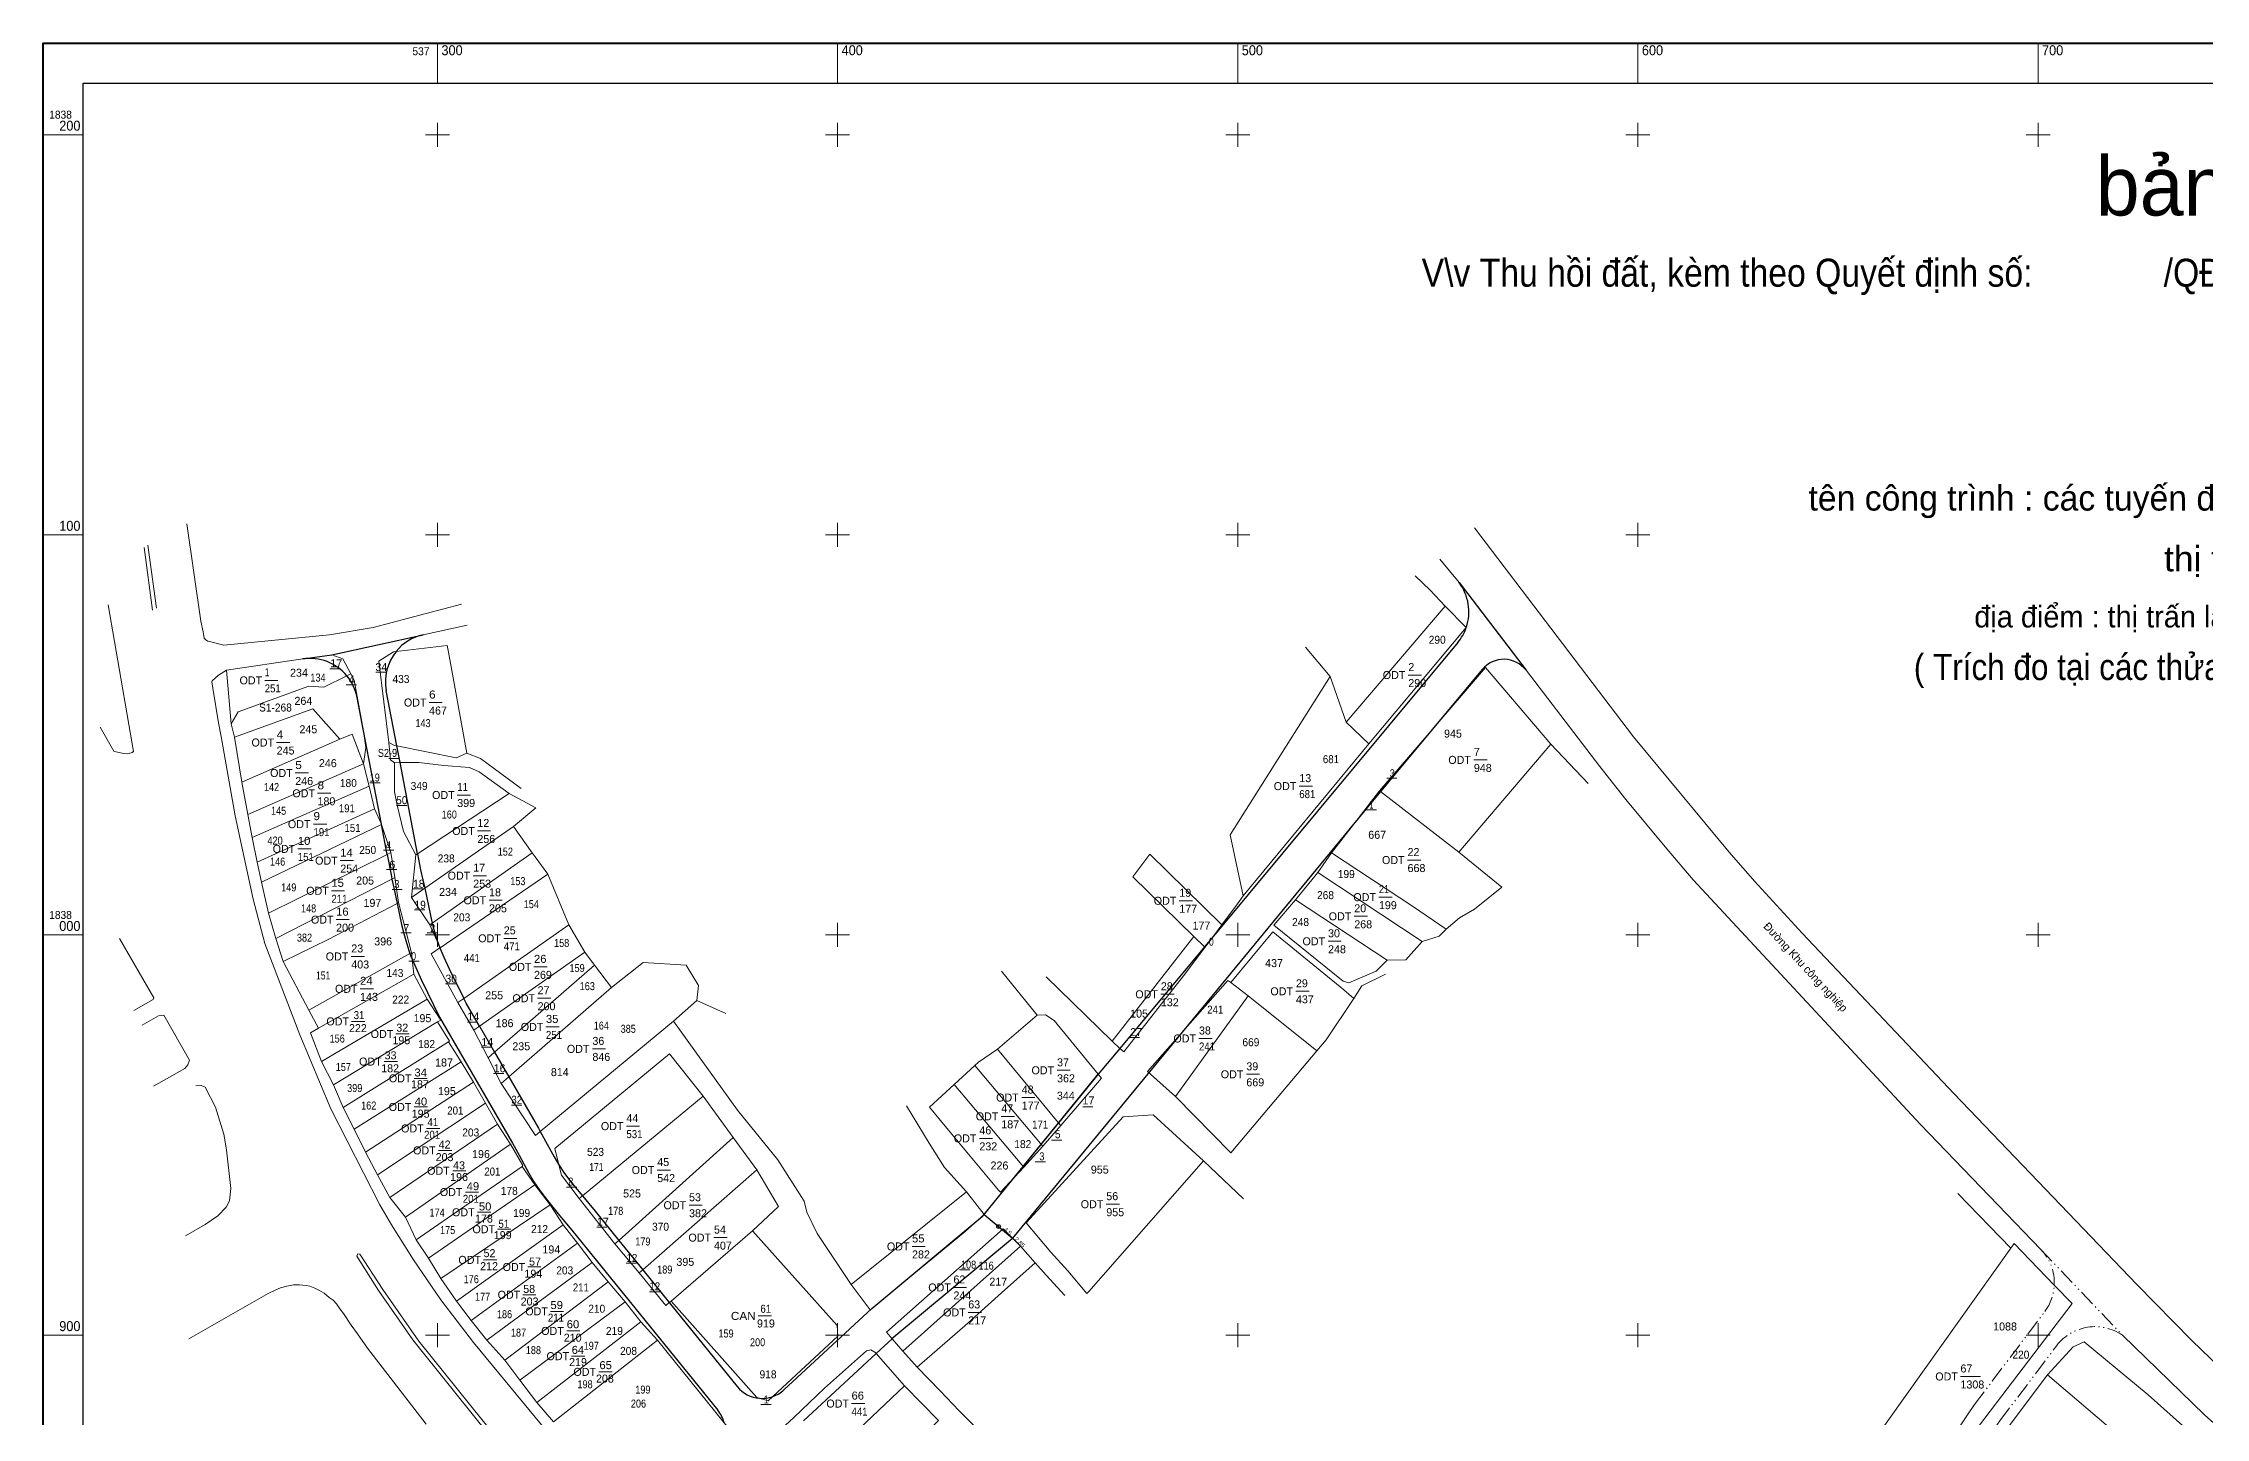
# Model space of a CAD drawing. Header units: metres. Extents: x 537201 to 538013, y 1837218 to 1838223.
# Drawn here: x 537201 to 537742, y 1837879 to 1838223 of the extents above; entities that cross this region are included whole.
import ezdxf
from ezdxf.enums import TextEntityAlignment as Align

# ---------------------------------------------------------------- set-up
doc = ezdxf.new("R2010")
doc.units = ezdxf.units.M
doc.header["$LTSCALE"] = 0.8
doc.linetypes.add('DASH_DOUBLE_DOT', pattern=[9.2, 5, -1.2, 0.3, -1.2, 0.3, -1.2])
doc.layers.add('10', color=7, linetype='Continuous')
doc.layers.add('53', color=7, linetype='Continuous')
for name, color, linetype, lineweight in [('15', 7, 'Continuous', 13), ('22', 7, 'Continuous', 13), ('51', 7, 'Continuous', 13), ('60', 7, 'Continuous', 13), ('61', 7, 'DASH_DOUBLE_DOT', 13)]:
    doc.layers.add(name, color=color, linetype=linetype, lineweight=lineweight)

msp = doc.modelspace()

# ---------------------------------------------------------------- linework, layer by layer
at = {"layer": '15'}
for p, q in [((537273.14, 1838066.51), (537275.7, 1838066.51)), ((537277.2, 1838062.52), (537279.76, 1838062.52)), ((537284.6, 1838065.66), (537287.16, 1838065.66)), ((537287.88, 1838044.08), (537290.44, 1838044.08)), ((537283.11, 1838038.02), (537285.67, 1838038.02)), ((537537.24, 1838039.19), (537539.8, 1838039.19)), ((537289.8, 1838032.34), (537292.36, 1838032.34)), ((537532.1, 1838031.24), (537534.66, 1838031.24)), ((537286.53, 1838021.16), (537289.09, 1838021.16)), ((537287.31, 1838016.38), (537289.87, 1838016.38)), ((537288.66, 1838011.4), (537291.22, 1838011.4)), ((537293.86, 1838011.54), (537296.42, 1838011.54)), ((537294.28, 1838006.27), (537296.84, 1838006.27)), ((537290.87, 1838000.51), (537293.43, 1838000.51)), ((537297.42, 1838000.51), (537299.98, 1838000.51)), ((537292.86, 1837993.45), (537295.42, 1837993.45)), ((537302.04, 1837987.83), (537304.6, 1837987.83)), ((537307.49, 1837978.23), (537310.05, 1837978.23)), ((537310.98, 1837971.96), (537313.54, 1837971.96)), ((537472.89, 1837974.34), (537475.45, 1837974.34)), ((537314.04, 1837965.34), (537316.6, 1837965.34)), ((537318.53, 1837957.43), (537321.09, 1837957.43)), ((537461.25, 1837957.06), (537463.81, 1837957.06)), ((537453.49, 1837948.74), (537456.05, 1837948.74)), ((537449.41, 1837943.3), (537451.97, 1837943.3)), ((537332.26, 1837937.01), (537334.82, 1837937.01)), ((537339.8, 1837926.97), (537342.36, 1837926.97)), ((537347.18, 1837918), (537349.74, 1837918)), ((537430.47, 1837916.29), (537433.03, 1837916.29)), ((537353.02, 1837910.81), (537355.58, 1837910.81)), ((537380.8, 1837882.62), (537383.36, 1837882.62))]:
    msp.add_line(p, q, dxfattribs=at)
at = {"layer": '22'}
for p, q in [((537228.83, 1838081.17), (537226.68, 1838096.84)), ((537227.64, 1838097.45), (537229.8, 1838081.68)), ((537555.3, 1838088.06), (537550.47, 1838093.88)), ((537551.8, 1838082.15), (537527.09, 1838053.17)), ((537296.42, 1838075.04), (537307.41, 1838077.45)), ((537247.28, 1838066.16), (537266.37, 1838068.97)), ((537523.1, 1838064.63), (537516.94, 1838071.96)), ((537498.08, 1838025.02), (537523.1, 1838064.63)), ((537523.1, 1838064.63), (537527.09, 1838053.17)), ((537532.72, 1838047.77), (537527.09, 1838053.17)), ((537275.64, 1838048.94), (537251.15, 1838038.21)), ((537532.72, 1838047.77), (537501.33, 1838009.77)), ((537578.26, 1838047.65), (537587.57, 1838037.88)), ((537281.54, 1838042.8), (537252.64, 1838030.13)), ((537289.29, 1838043.06), (537290.66, 1838043.08)), ((537282.96, 1838037.23), (537253.69, 1838024.4)), ((537284.28, 1838031.56), (537254.94, 1838018.17)), ((537284.28, 1838031.56), (537285.98, 1838027.67)), ((537285.99, 1838027.63), (537256.04, 1838013.21)), ((537319.05, 1838027.09), (537323.67, 1838020.54)), ((537501.33, 1838009.77), (537498.08, 1838025.02)), ((537332.84, 1838002.52), (537327.6, 1838015.23)), ((537514.41, 1838008.81), (537519.98, 1838015.65)), ((537293.51, 1838009.38), (537298.08, 1838002.56)), ((537514.41, 1838008.81), (537537.36, 1837993.7)), ((537229.1, 1837984.28), (537220.55, 1837999.12)), ((537489.03, 1837999.61), (537468.59, 1837973.44)), ((537294.11, 1837990.19), (537270.27, 1837976.7)), ((537440.97, 1837990.98), (537449.88, 1837979.97)), ((537468.59, 1837973.44), (537452.13, 1837989.56)), ((537498.28, 1837988.13), (537502.57, 1837984.83)), ((537297.46, 1837983.92), (537271.05, 1837968.34)), ((537300.01, 1837978.33), (537274.04, 1837962.55)), ((537358.97, 1837978.45), (537325.68, 1837950.91)), ((537439.93, 1837971.5), (537449.88, 1837979.97)), ((537434.29, 1837967.35), (537429.11, 1837962.63)), ((537311.98, 1837957.96), (537285, 1837940.06)), ((537670.63, 1837952.66), (537700.72, 1837921.38)), ((537491.42, 1837943.56), (537501.47, 1837934.07)), ((537335.46, 1837934.18), (537344.32, 1837922.78)), ((537432.21, 1837935.77), (537403.39, 1837912.68)), ((537432.21, 1837935.77), (537435.5, 1837931.61)), ((537378.7, 1837926.05), (537358.37, 1837908.48)), ((537416.31, 1837895.98), (537445.69, 1837922.2)), ((537445.69, 1837922.2), (537442.27, 1837925.64)), ((537449.35, 1837918.08), (537445.69, 1837922.2)), ((537358.37, 1837908.48), (537357.93, 1837908.12)), ((537355.03, 1837898.7), (537329, 1837878.29)), ((537416.31, 1837895.98), (537419.92, 1837892.03)), ((537682.85, 1837864.13), (537702.36, 1837890.11))]:
    msp.add_line(p, q, dxfattribs=at)
at = {"layer": '22', "lineweight": 25}
for p, q in [((537555.3, 1838088.06), (537572.05, 1838066.15)), ((537530.12, 1838029.14), (537443.68, 1837924.22)), ((537470.56, 1837971.67), (537465.16, 1837965.2)), ((537436.65, 1837930.15), (537443.68, 1837924.22)), ((537413.59, 1837899.13), (537443.68, 1837924.22)), ((537386.58, 1837886.31), (537408.57, 1837906.66))]:
    msp.add_line(p, q, dxfattribs=at)
at = {"layer": '22', "linetype": 'DASH_DOUBLE_DOT'}
msp.add_line((537700.72, 1837921.38), (537721.08, 1837899.96), dxfattribs=at)
at = {"layer": '22'}
for points in [[(537306.04, 1838082.69), (537283.91, 1838076.81), (537273.05, 1838075.04), (537246.64, 1838072.46), (537243.74, 1838073.2), (537242.65, 1838073.43), (537242.16, 1838073.78), (537241.72, 1838074.14), (537241.49, 1838075.79), (537240.91, 1838078.45), (537237.35, 1838102.75)], [(537766.57, 1837872.83), (537750.14, 1837887.35), (537738.41, 1837898.68), (537724.69, 1837912.65), (537679.06, 1837960.29), (537641.03, 1838000.48), (537629.15, 1838013.47), (537622.85, 1838020.69), (537598.93, 1838049.5), (537559.16, 1838101.78)], [(537551.8, 1838082.15), (537548.05, 1838086.15), (537544.3, 1838089.76)], [(537217.72, 1838082.53), (537224.03, 1838045.84), (537223.69, 1838045.59), (537223.45, 1838045.49), (537222.44, 1838045.31), (537221.24, 1838045.4), (537219.29, 1838045.82), (537219.14, 1838045.95), (537218.81, 1838046.55), (537215.73, 1838051.9)], [(537551.8, 1838082.15), (537557.11, 1838076.87), (537532.72, 1838047.77)], [(537273.6, 1838070.04), (537276.38, 1838069.02), (537278.35, 1838065.25)], [(537287.86, 1838048.07), (537285.32, 1838068.41), (537288.98, 1838070.78), (537289.66, 1838070.86)], [(537289.66, 1838070.86), (537302.42, 1838072.32), (537302.8, 1838070.64), (537307.38, 1838045.47)], [(537247.28, 1838066.16), (537245.26, 1838064.94), (537243.7, 1838063.55), (537243.58, 1838063.27), (537243.87, 1838061.71), (537245.26, 1838053), (537245.94, 1838049.56), (537249.41, 1838029.8), (537253.97, 1838008.96), (537256.83, 1837997.91), (537265.63, 1837975.05), (537273.35, 1837956.51), (537285.62, 1837932.54), (537288.54, 1837927.52), (537294.04, 1837918.85), (537300.86, 1837908.78), (537309.01, 1837898.12), (537335.12, 1837866.61), (537341.5, 1837859.09)], [(537270.27, 1837976.7), (537267.84, 1837981.18), (537261.48, 1837993.34), (537259.6, 1837999.16), (537257.8, 1838005.47), (537256.04, 1838013.21), (537254.94, 1838018.17), (537253.69, 1838024.4), (537252.64, 1838030.13), (537251.15, 1838038.21), (537249.27, 1838049.44), (537248.45, 1838052.73), (537247.28, 1838066.16)], [(537248.45, 1838052.73), (537250.22, 1838055.75), (537267.84, 1838062.2), (537271.58, 1838061.89), (537277.36, 1838064.76), (537278.35, 1838065.25)], [(537278.35, 1838065.25), (537279.23, 1838063.72), (537281.5, 1838051.04)], [(537578.26, 1838047.65), (537561.93, 1838066.81), (537547.85, 1838050.44), (537535.46, 1838036.04)], [(537572.05, 1838066.15), (537590.45, 1838042.09), (537597.02, 1838033.85), (537606.82, 1838022.06), (537613.8, 1838013.82), (537670.63, 1837952.66)], [(537275.64, 1838048.94), (537268.9, 1838056.49), (537249.27, 1838049.44)], [(537275.64, 1838048.94), (537278.66, 1838050.2), (537281.54, 1838042.8)], [(537281.5, 1838051.04), (537281.73, 1838049.78), (537282.07, 1838046.82), (537281.54, 1838042.8)], [(537287.86, 1838048.07), (537289.31, 1838047.39), (537289.85, 1838047.28)], [(537289.29, 1838043.06), (537288.23, 1838043.81), (537287.86, 1838048.07)], [(537289.85, 1838047.28), (537304.71, 1838044.29), (537307.38, 1838045.47)], [(537535.46, 1838036.04), (537535.7, 1838035.85), (537555.26, 1838020.7), (537578.26, 1838047.65)], [(537281.54, 1838042.8), (537282.96, 1838037.23), (537284.28, 1838031.56)], [(537294.6, 1838020), (537291.5, 1838025.84), (537289.92, 1838032.46), (537289.31, 1838035.75), (537289.29, 1838043.06)], [(537290.66, 1838043.08), (537295.39, 1838043.13), (537301.56, 1838042.39), (537308, 1838041.86), (537310.42, 1838040.77), (537317.9, 1838035.35)], [(537307.38, 1838045.47), (537310.8, 1838044.12), (537320.93, 1838036.63)], [(537294.6, 1838020), (537295.03, 1838020.28), (537317.9, 1838035.35)], [(537319.05, 1838027.09), (537324.63, 1838031.75), (537317.9, 1838035.35)], [(537523.46, 1838020.55), (537530.12, 1838029.14), (537535.46, 1838036.04)], [(537285.99, 1838027.63), (537288.36, 1838020.58), (537287.43, 1838020.12), (537257.8, 1838005.47)], [(537294.6, 1838020), (537293.51, 1838009.38), (537296.82, 1838011.68), (537319.05, 1838027.09)], [(537288.36, 1838020.58), (537289.34, 1838014.33), (537290.31, 1838008.08), (537289.96, 1838007.9)], [(537298.08, 1838002.56), (537298.69, 1838002.99), (537323.67, 1838020.54)], [(537323.67, 1838020.54), (537324.41, 1838019.5), (537327.6, 1838015.23)], [(537489.03, 1837999.61), (537473.78, 1838014.55), (537478.03, 1838020.19), (537496.04, 1838002.55)], [(537523.46, 1838020.55), (537519.98, 1838015.65), (537546.13, 1837998.35)], [(537552.09, 1838001.41), (537543.89, 1838007.01), (537523.46, 1838020.55)], [(537555.26, 1838020.7), (537566.01, 1838011.94), (537559.16, 1838006.47), (537555.44, 1838004.28), (537552.09, 1838001.41)], [(537259.6, 1837999.16), (537288.63, 1838013.97), (537289.34, 1838014.33)], [(537298.08, 1838002.56), (537300.27, 1837997.73), (537300.69, 1837996.81), (537327.6, 1838015.23)], [(537290.31, 1838008.08), (537293.48, 1837995.54), (537293.13, 1837995.34), (537267.84, 1837981.18)], [(537496.04, 1838002.55), (537499.96, 1838007.76), (537501.33, 1838009.77)], [(537514.41, 1838008.81), (537508.99, 1838002.42), (537526.36, 1837988.43), (537527.78, 1837988.03), (537534.61, 1837990.98), (537537.36, 1837993.7)], [(537289.96, 1838007.9), (537272.73, 1837998.91), (537261.48, 1837993.34)], [(537336.86, 1837995.67), (537332.84, 1838002.52), (537306.61, 1837984.14), (537305.11, 1837983.09), (537309.13, 1837976.2)], [(537491.79, 1837996.91), (537491.67, 1837997.03), (537489.03, 1837999.61)], [(537496.04, 1838002.55), (537493.92, 1837999.74), (537491.79, 1837996.91)], [(537529.02, 1837984.14), (537526.52, 1837986.28), (537508.81, 1838000.8), (537498.28, 1837988.13)], [(537546.13, 1837998.35), (537542.03, 1837993.81), (537537.36, 1837993.7)], [(537546.13, 1837998.35), (537550.3, 1837999.7), (537552.09, 1838001.41)], [(537293.48, 1837995.54), (537293.67, 1837993.93), (537294.11, 1837990.19), (537297.46, 1837983.92)], [(537305.11, 1837983.09), (537298.44, 1837995.31), (537300.64, 1837996.77), (537300.69, 1837996.81)], [(537315.91, 1837962.86), (537312.64, 1837969.3), (537309.13, 1837976.2), (537310.53, 1837977.18), (537336.86, 1837995.67), (537339.25, 1837992.47), (537343.46, 1837986.85)], [(537339.25, 1837992.47), (537314.26, 1837970.71), (537312.64, 1837969.3)], [(537364.84, 1837983.61), (537365.21, 1837987.4), (537362.15, 1837992.45), (537351.4, 1837993.15), (537343.46, 1837986.85)], [(537491.79, 1837996.91), (537486.43, 1837989.79), (537471.57, 1837970.76), (537470.56, 1837971.67), (537468.59, 1837973.44)], [(537343.46, 1837986.85), (537317.83, 1837964.53), (537315.91, 1837962.86)], [(537498.28, 1837988.13), (537497.5, 1837988.65), (537477.48, 1837965.89), (537484.48, 1837959.62)], [(537529.02, 1837984.14), (537530.98, 1837987.29), (537536.96, 1837990.17)], [(537229.1, 1837984.25), (537228.96, 1837983.84), (537224.11, 1837981.09)], [(537297.46, 1837983.92), (537300.81, 1837978.73), (537300.01, 1837978.33)], [(537358.97, 1837978.45), (537364.84, 1837983.61), (537372.06, 1837980.38)], [(537484.48, 1837959.62), (537502.57, 1837984.83), (537519.78, 1837971.04)], [(537529.02, 1837984.14), (537522.06, 1837973.8), (537519.78, 1837971.04)], [(537229.05, 1837962.21), (537236.86, 1837966.67), (537237.65, 1837967.54), (537238.07, 1837968.74), (537231.66, 1837979.97), (537230.28, 1837979.79), (537228.51, 1837978.76), (537226.2, 1837977.45)], [(537271.05, 1837968.34), (537268.3, 1837975.58), (537270.27, 1837976.7)], [(537302.74, 1837973.26), (537303, 1837973.42), (537300.01, 1837978.33)], [(537403.39, 1837912.68), (537394.93, 1837925.37), (537392.33, 1837930.7), (537391.61, 1837933.51), (537385.04, 1837943.84), (537374.96, 1837956.22), (537358.97, 1837978.45)], [(537465.16, 1837965.2), (537454.13, 1837978.63), (537451.96, 1837980.01), (537449.88, 1837979.97)], [(537305.95, 1837968.3), (537302.74, 1837973.26), (537276.47, 1837956.9)], [(537366.38, 1837959.72), (537358.01, 1837970.28), (537329.34, 1837946.6), (537330.33, 1837942.57)], [(537429.11, 1837962.63), (537446.07, 1837942.55), (537446.54, 1837941.99), (537451.26, 1837947.25), (537455.83, 1837952.35), (537455.15, 1837953.17), (537439.93, 1837971.5)], [(537439.93, 1837971.5), (537435.25, 1837968.23), (537434.29, 1837967.35)], [(537519.78, 1837971.04), (537498.28, 1837945.53), (537484.48, 1837959.62)], [(537329, 1837878.29), (537324.87, 1837883.12), (537320.61, 1837888.74), (537316.81, 1837893.72), (537312.35, 1837898.7), (537308.4, 1837903.69), (537304.74, 1837908.45), (537300.84, 1837914.12), (537297.79, 1837919.26), (537294.71, 1837923.78), (537292, 1837929.48), (537288.1, 1837934.37), (537285, 1837940.06), (537282.05, 1837945.75), (537279.18, 1837951.46), (537276.47, 1837956.9), (537274.04, 1837962.55), (537271.05, 1837968.34)], [(537308.98, 1837963.25), (537305.95, 1837968.3), (537279.18, 1837951.46)], [(537434.29, 1837967.35), (537450.74, 1837947.87), (537451.26, 1837947.25)], [(537455.83, 1837952.35), (537465.98, 1837964.2), (537465.16, 1837965.2)], [(537239.6, 1837962.32), (537240.97, 1837962.35), (537241.94, 1837961.99), (537244.55, 1837956.99), (537246.58, 1837950.26), (537247.31, 1837946.34), (537248.37, 1837936.61), (537248.02, 1837933.59), (537247.22, 1837932.01), (537245.13, 1837929.83), (537241.99, 1837927.62), (537237.05, 1837924.78)], [(537314.98, 1837952.68), (537311.98, 1837957.96), (537308.98, 1837963.25), (537282.05, 1837945.75)], [(537325.68, 1837950.91), (537324.48, 1837949.91), (537315.91, 1837962.86)], [(537379.78, 1837941.33), (537373.91, 1837949.4), (537366.38, 1837959.72), (537336.22, 1837934.81), (537335.46, 1837934.18)], [(537440.24, 1837936.25), (537427.68, 1837951.23), (537425.68, 1837953.63), (537422.93, 1837957), (537429.11, 1837962.63)], [(537432.21, 1837935.77), (537426.74, 1837941.93), (537422.92, 1837947.98), (537417.19, 1837957.34)], [(537292, 1837929.48), (537318.23, 1837947.72), (537314.98, 1837952.68), (537288.1, 1837934.37)], [(537350.39, 1837915.53), (537344.32, 1837922.78), (537345.32, 1837923.68), (537373.91, 1837949.4)], [(537321.16, 1837942.14), (537321.38, 1837942.35), (537318.23, 1837947.72)], [(537324.3, 1837937.53), (537321.16, 1837942.14), (537294.71, 1837923.78)], [(537330.33, 1837942.57), (537330.98, 1837939.95), (537335.46, 1837934.18)], [(537379.78, 1837941.33), (537351.29, 1837916.32), (537350.39, 1837915.53)], [(537378.7, 1837926.05), (537385.2, 1837932.16), (537379.78, 1837941.33)], [(537446.54, 1837941.99), (537440.69, 1837935.72), (537440.24, 1837936.25)], [(537328.14, 1837932.58), (537324.3, 1837937.53), (537297.79, 1837919.26)], [(537331.45, 1837927.6), (537328.14, 1837932.58), (537300.84, 1837914.12)], [(537653.8, 1837866.41), (537693.24, 1837921.77), (537679.96, 1837935.41)], [(537335, 1837922.97), (537331.45, 1837927.6), (537304.74, 1837908.45)], [(537435.5, 1837931.61), (537436.65, 1837930.15), (537431.85, 1837925.93), (537408.57, 1837906.66)], [(537338.65, 1837918.16), (537335, 1837922.97), (537308.4, 1837903.69)], [(537383.84, 1837884.64), (537400.08, 1837899.78), (537399.86, 1837902.4), (537378.7, 1837926.05)], [(537442.27, 1837925.64), (537441.34, 1837926.57), (537412.2, 1837900.73), (537413.63, 1837899.08), (537416.31, 1837895.98)], [(537693.24, 1837921.77), (537694.02, 1837922.89), (537704.06, 1837912.51)], [(537505.96, 1837646), (537435.75, 1837729.85), (537412.44, 1837757.45), (537385.37, 1837789.32), (537344.68, 1837837.43), (537310.7, 1837877.83), (537294.5, 1837897.95), (537293.89, 1837898.8), (537285.27, 1837911.12), (537279.84, 1837919.72), (537280.08, 1837920.32), (537280.62, 1837920.26), (537286.37, 1837911.44), (537295.36, 1837898.46), (537311.46, 1837878.49), (537345.5, 1837838.06), (537387.57, 1837788.36), (537413.56, 1837757.79), (537506.89, 1837646.61), (537507.42, 1837646.06), (537507.47, 1837645.6), (537507.08, 1837645.3), (537506.46, 1837645.51), (537506.15, 1837645.81)], [(537342.7, 1837913.34), (537338.65, 1837918.16), (537312.35, 1837898.7)], [(537419.92, 1837892.03), (537431.77, 1837902.33), (537440.99, 1837910.54), (537449.35, 1837918.08)], [(537449.35, 1837918.08), (537452.12, 1837914.96), (537456.77, 1837909.87)], [(537297.22, 1837877.78), (537282.5, 1837896.71), (537280.02, 1837900.32), (537278.43, 1837902.46), (537276.54, 1837905.39), (537275.61, 1837906.6), (537274.76, 1837907.85), (537273.94, 1837908.76), (537272.94, 1837909.42), (537271.68, 1837910.49), (537270.5, 1837911.19), (537269.35, 1837911.77), (537268.15, 1837912.26), (537267.22, 1837912.37), (537265.53, 1837912.6), (537264.01, 1837912.59), (537262.33, 1837912.21), (537260.8, 1837911.8), (537259.46, 1837911.24), (537257.72, 1837910.38), (537237.88, 1837899.08)], [(537346.92, 1837908.28), (537342.7, 1837913.34), (537316.81, 1837893.72)], [(537357.93, 1837908.12), (537357.09, 1837907.42), (537350.39, 1837915.53)], [(537408.57, 1837906.66), (537408.15, 1837906.31), (537403.39, 1837912.68)], [(537704.06, 1837912.51), (537708.51, 1837907.91), (537670.42, 1837857.89)], [(537350.84, 1837903.36), (537346.92, 1837908.28), (537320.61, 1837888.74)], [(537358.37, 1837908.48), (537379.83, 1837884.41), (537380.5, 1837884.21)], [(537355.03, 1837898.7), (537350.84, 1837903.36), (537324.87, 1837883.12)], [(537759.6, 1837863.98), (537741.56, 1837880.09), (537721.08, 1837899.96)], [(537348.18, 1837855.92), (537350.06, 1837853.73), (537372.57, 1837871.78), (537373.66, 1837873.82), (537373.12, 1837876.27), (537371.63, 1837878.12), (537355.03, 1837898.7)], [(537392.13, 1837864.16), (537383.91, 1837874.63), (537389.05, 1837879.44), (537396.71, 1837886.76), (537407.21, 1837896.09), (537408.29, 1837896.29), (537409.28, 1837895.77), (537409.63, 1837895.37), (537416.72, 1837887.29)], [(537748.57, 1837866.27), (537727.52, 1837885.05), (537711.54, 1837898.33), (537708.77, 1837897.06), (537702.36, 1837890.11)], [(537474.14, 1837856.81), (537464.99, 1837845.83), (537458.17, 1837851.68), (537453.64, 1837857.87), (537430.39, 1837881.11), (537425.67, 1837886.06), (537419.92, 1837892.03)], [(537702.36, 1837890.11), (537741.81, 1837856.4), (537735.48, 1837845.85), (537707.07, 1837855.96)], [(537380.5, 1837884.21), (537382.66, 1837883.55), (537383.84, 1837884.64)], [(537416.72, 1837887.29), (537398.91, 1837870.42), (537392.94, 1837864.91), (537392.13, 1837864.16)], [(537416.72, 1837887.29), (537425.2, 1837878.63), (537401.23, 1837854.69), (537400.5, 1837853.96)]]:
    msp.add_lwpolyline(points, dxfattribs=at)
at = {"layer": '22', "lineweight": 25}
for points in [[(537266.37, 1838068.97), (537273.6, 1838070.04), (537296.42, 1838075.04)], [(537554.99, 1838073.09), (537493.92, 1837999.74), (537491.67, 1837997.03), (537470.56, 1837971.67)], [(537561.11, 1838066.37), (537547.85, 1838050.44), (537535.7, 1838035.85), (537530.12, 1838029.14)], [(537287.43, 1838020.12), (537285.99, 1838027.63), (537285.98, 1838027.67), (537281.5, 1838051.04), (537279.91, 1838059.36)], [(537295.03, 1838020.28), (537290.66, 1838043.08), (537289.85, 1838047.28), (537287.21, 1838061.06)], [(537287.43, 1838020.12), (537288.48, 1838014.63), (537288.63, 1838013.97)], [(537295.03, 1838020.28), (537295.8, 1838016.27), (537296.39, 1838013.74), (537296.82, 1838011.68)], [(537288.63, 1838013.97), (537289.14, 1838011.81), (537289.96, 1838007.9)], [(537296.82, 1838011.68), (537298.25, 1838004.86), (537298.69, 1838002.99)], [(537289.96, 1838007.9), (537291.06, 1838002.61), (537291.61, 1838000.33), (537292.07, 1837998.64), (537292.85, 1837996.12), (537293.13, 1837995.34)], [(537298.69, 1838002.99), (537299.21, 1838001.02), (537299.96, 1837998.6), (537300.27, 1837997.73), (537300.64, 1837996.77)], [(537293.13, 1837995.34), (537293.29, 1837994.88), (537293.67, 1837993.93)], [(537293.67, 1837993.93), (537294.56, 1837991.84), (537296, 1837988.73), (537300.54, 1837979.5), (537318.75, 1837947.93), (537320.4, 1837944.96), (537322.83, 1837940.48), (537324.13, 1837938.29), (537325.55, 1837936.17), (537327.48, 1837933.62), (537330.54, 1837929.91), (537333.61, 1837926.23), (537370.08, 1837881.23)], [(537300.64, 1837996.77), (537300.86, 1837996.21), (537301.6, 1837994.49), (537302.97, 1837991.52), (537306.61, 1837984.14)], [(537310.53, 1837977.18), (537307.18, 1837982.98), (537306.61, 1837984.14)], [(537310.53, 1837977.18), (537314.26, 1837970.71), (537317.83, 1837964.53)], [(537436.65, 1837930.15), (537465.16, 1837965.2), (537436.16, 1837929.67)], [(537317.83, 1837964.53), (537325.25, 1837951.69), (537325.68, 1837950.91)], [(537325.68, 1837950.91), (537329.15, 1837944.56), (537330.33, 1837942.57)], [(537330.33, 1837942.57), (537331.75, 1837940.43), (537333.59, 1837937.99), (537336.22, 1837934.81)], [(537336.22, 1837934.81), (537339.43, 1837930.95), (537345.32, 1837923.68)], [(537408.57, 1837906.66), (537436.16, 1837929.67), (537436.89, 1837930.38)], [(537345.32, 1837923.68), (537351.29, 1837916.32), (537357.93, 1837908.12), (537374.93, 1837887.14)], [(537391.49, 1837878.59), (537409.63, 1837895.37), (537413.63, 1837899.08)]]:
    msp.add_lwpolyline(points, dxfattribs=at)
at = {"layer": '22'}
msp.add_lwpolyline([(537491.42, 1837943.56), (537478.87, 1837955.05), (537471.38, 1837954.59), (537447.12, 1837928.05), (537453.27, 1837920.76), (537457.53, 1837916.05), (537462.26, 1837910.4), (537462.76, 1837910.9)], close=True, dxfattribs=at)
at = {"layer": '22', "lineweight": 25}
msp.add_circle((537440.24, 1837927.12), 0.465, dxfattribs=at)
for centre, radius, start, end in [((537545.76, 1838080.78), 12, 341.0038, 37.3725), ((537298.99, 1838063.32), 12, 102.3908, 141.0698), ((537545.76, 1838080.75), 12, 320.3107, 341.1178), ((537268.12, 1838057.1), 12, 39.6748, 98.404), ((537299, 1838063.32), 12, 141.0723, 190.8552), ((537566.49, 1838061.89), 7, 37.4419, 140.254), ((537268.13, 1838057.1), 12, 10.8697, 39.6857), ((537381.14, 1837892.18), 8, 219.0909, 265.4174), ((537381.17, 1837892.18), 8, 265.186, 289.4861), ((537381.13, 1837892.17), 8, 289.7927, 312.931), ((537363.87, 1837876.19), 8, 13.948, 39.0347)]:
    msp.add_arc(centre, radius, start, end, dxfattribs=at)
at = {"layer": '51'}
for p, q in [((537256.83, 1838063.63), (537260.13, 1838063.63)), ((537542.63, 1838064.96), (537545.93, 1838064.96)), ((537297.91, 1838058.09), (537301.21, 1838058.09)), ((537259.82, 1838048.1), (537263.12, 1838048.1)), ((537264.47, 1838040.48), (537267.77, 1838040.48)), ((537559.01, 1838043.75), (537562.31, 1838043.75)), ((537270.03, 1838035.41), (537273.33, 1838035.41)), ((537515.38, 1838037.2), (537518.68, 1838037.2)), ((537304.95, 1838034.98), (537308.25, 1838034.98)), ((537269.02, 1838027.7), (537272.32, 1838027.7)), ((537309.98, 1838025.99), (537313.28, 1838025.99)), ((537265.11, 1838021.52), (537268.41, 1838021.52)), ((537275.72, 1838018.58), (537279.02, 1838018.58)), ((537308.94, 1838014.82), (537312.24, 1838014.82)), ((537542.44, 1838018.72), (537545.74, 1838018.72)), ((537273.5, 1838011.04), (537276.8, 1838011.04)), ((537312.9, 1838008.67), (537316.2, 1838008.67)), ((537485.4, 1838008.55), (537488.7, 1838008.55)), ((537535.28, 1838009.45), (537538.58, 1838009.45)), ((537274.68, 1838003.83), (537277.98, 1838003.83)), ((537529.12, 1838004.67), (537532.42, 1838004.67)), ((537316.58, 1837999.16), (537319.88, 1837999.16)), ((537522.57, 1837998.42), (537525.87, 1837998.42)), ((537278.47, 1837994.63), (537281.77, 1837994.63)), ((537324.13, 1837992.03), (537327.43, 1837992.03)), ((537280.68, 1837986.54), (537283.98, 1837986.54)), ((537325.03, 1837984.19), (537328.33, 1837984.19)), ((537480.79, 1837985.18), (537484.09, 1837985.18)), ((537514.54, 1837985.92), (537517.84, 1837985.92)), ((537278.53, 1837978.4), (537281.83, 1837978.4)), ((537327.11, 1837977.02), (537330.41, 1837977.02)), ((537289.61, 1837975.26), (537292.91, 1837975.26)), ((537338.73, 1837971.53), (537342.03, 1837971.53)), ((537490.31, 1837974.13), (537493.61, 1837974.13)), ((537286.7, 1837968.36), (537290, 1837968.36)), ((537454.85, 1837966.18), (537458.15, 1837966.18)), ((537502.15, 1837965.18), (537505.45, 1837965.18)), ((537294.15, 1837964.17), (537297.45, 1837964.17)), ((537294.21, 1837957.02), (537297.51, 1837957.02)), ((537440.91, 1837954.67), (537444.21, 1837954.67)), ((537446.01, 1837959.37), (537449.31, 1837959.37)), ((537297.3, 1837951.65), (537300.6, 1837951.65)), ((537347.23, 1837952.23), (537350.53, 1837952.23)), ((537435.43, 1837949.17), (537438.73, 1837949.17)), ((537300.3, 1837946.16), (537303.6, 1837946.16)), ((537303.81, 1837941.08), (537307.11, 1837941.08)), ((537354.93, 1837941.25), (537358.23, 1837941.25)), ((537306.98, 1837935.75), (537310.28, 1837935.75)), ((537362.88, 1837932.46), (537366.18, 1837932.46)), ((537467.15, 1837932.72), (537470.45, 1837932.72)), ((537310.03, 1837930.7), (537313.33, 1837930.7)), ((537315.04, 1837926.46), (537318.34, 1837926.46)), ((537369.11, 1837924.37), (537372.41, 1837924.37)), ((537418.61, 1837922.16), (537421.91, 1837922.16)), ((537311.52, 1837918.8), (537314.82, 1837918.8)), ((537322.58, 1837917.03), (537325.88, 1837917.03)), ((537428.95, 1837911.91), (537432.25, 1837911.91)), ((537321.33, 1837910.08), (537324.63, 1837910.08)), ((537328.24, 1837905.94), (537331.54, 1837905.94)), ((537432.66, 1837905.67), (537435.96, 1837905.67)), ((537332.32, 1837901.04), (537335.62, 1837901.04)), ((537380.18, 1837904.8), (537383.48, 1837904.8)), ((537333.54, 1837894.74), (537336.84, 1837894.74)), ((537340.37, 1837890.82), (537343.67, 1837890.82)), ((537680.61, 1837889.66), (537685.61, 1837889.66)), ((537403.48, 1837882.89), (537406.78, 1837882.89))]:
    msp.add_line(p, q, dxfattribs=at)
at = {"layer": '60'}
for p, q in [((537300, 1838212.85), (537300, 1838222.85)), ((537400, 1838212.85), (537400, 1838222.85)), ((537500, 1838212.85), (537500, 1838222.85)), ((537600, 1838212.85), (537600, 1838222.85)), ((537700, 1838212.85), (537700, 1838222.85)), ((537300, 1838197), (537300, 1838203)), ((537400, 1838197), (537400, 1838203)), ((537500, 1838197), (537500, 1838203)), ((537600, 1838197), (537600, 1838203)), ((537700, 1838197), (537700, 1838203)), ((537201.49, 1838200), (537211.49, 1838200)), ((537297, 1838200), (537303, 1838200)), ((537397, 1838200), (537403, 1838200)), ((537497, 1838200), (537503, 1838200)), ((537597, 1838200), (537603, 1838200)), ((537697, 1838200), (537703, 1838200)), ((537201.49, 1838100), (537211.49, 1838100)), ((537297, 1838100), (537303, 1838100)), ((537300, 1838097), (537300, 1838103)), ((537397, 1838100), (537403, 1838100)), ((537400, 1838097), (537400, 1838103)), ((537497, 1838100), (537503, 1838100)), ((537500, 1838097), (537500, 1838103)), ((537597, 1838100), (537603, 1838100)), ((537600, 1838097), (537600, 1838103)), ((537300, 1837997), (537300, 1838003)), ((537400, 1837997), (537400, 1838003)), ((537500, 1837997), (537500, 1838003)), ((537600, 1837997), (537600, 1838003)), ((537700, 1837997), (537700, 1838003)), ((537201.49, 1838000), (537211.49, 1838000)), ((537297, 1838000), (537303, 1838000)), ((537397, 1838000), (537403, 1838000)), ((537497, 1838000), (537503, 1838000)), ((537597, 1838000), (537603, 1838000)), ((537697, 1838000), (537703, 1838000)), ((537201.49, 1837900), (537211.49, 1837900)), ((537297, 1837900), (537303, 1837900)), ((537300, 1837897), (537300, 1837903)), ((537397, 1837900), (537403, 1837900)), ((537400, 1837897), (537400, 1837903)), ((537497, 1837900), (537503, 1837900)), ((537500, 1837897), (537500, 1837903)), ((537597, 1837900), (537603, 1837900)), ((537600, 1837897), (537600, 1837903)), ((537697, 1837900), (537703, 1837900)), ((537700, 1837897), (537700, 1837903))]:
    msp.add_line(p, q, dxfattribs=at)
at = {"layer": '60', "lineweight": 40}
msp.add_lwpolyline([(537201.49, 1837218.97), (537201.49, 1838222.85), (538013.27, 1838222.85), (538013.27, 1837218.97)], close=True, dxfattribs=at)
at = {"layer": '60', "lineweight": 25}
msp.add_lwpolyline([(537211.49, 1837228.97), (537211.49, 1838212.85), (538003.27, 1838212.85), (538003.27, 1837228.97)], close=True, dxfattribs=at)
at = {"layer": '61'}
for points in [[(537670.42, 1837857.89), (537672.55, 1837862.4), (537675.36, 1837868.05), (537676.83, 1837870.85), (537678.34, 1837873.62), (537679.37, 1837875.4), (537680.37, 1837877.04), (537682.34, 1837880.06), (537684.14, 1837882.65), (537701.72, 1837905.92)], [(537682.03, 1837864.59), (537683.32, 1837867.04), (537684.8, 1837869.76), (537685.81, 1837871.51), (537686.79, 1837873.12), (537688.72, 1837876.08), (537690.49, 1837878.62), (537704.69, 1837897.41)]]:
    msp.add_lwpolyline(points, dxfattribs=at)
for centre, start, end in [((537692.07, 1837913.06), 357.3731, 43.8946), ((537692.07, 1837913.06), 323.5103, 357.3915), ((537714.22, 1837890.12), 55.1235, 142.5632)]:
    msp.add_arc(centre, 12, start, end, dxfattribs=at)

# ---------------------------------------------------------------- texts
at = {"layer": '10'}
for s, width, p in [('134', 0.85, (537270.15, 1838063.33)), ('143', 0.85, (537296.4, 1838051.94)), ('142', 0.85, (537258.54, 1838035.96)), ('145', 0.85, (537260.3, 1838030.04)), ('160', 0.85, (537302.96, 1838029.1)), ('420', 0.85, (537259.43, 1838022.6)), ('146', 0.85, (537260.07, 1838017.34)), ('152', 0.85, (537316.97, 1838019.83)), ('153', 0.85, (537320.1, 1838012.45)), ('149', 0.85, (537262.84, 1838010.89)), ('154', 0.85, (537323.46, 1838006.7)), ('148', 0.85, (537267.8, 1838005.64)), ('382', 0.85, (537266.78, 1837998.34)), ('158', 0.85, (537331.05, 1837997.01)), ('159', 0.85, (537334.9, 1837990.73)), ('151', 0.8, (537271.44, 1837988.88)), ('163', 0.85, (537337.45, 1837986.21)), ('164', 0.85, (537340.96, 1837976.35)), ('385', 0.85, (537347.68, 1837975.55)), ('156', 0.85, (537274.95, 1837973.11)), ('157', 0.85, (537276.49, 1837966.01)), ('399', 0.85, (537279.33, 1837960.75)), ('162', 0.85, (537282.83, 1837956.38)), ('171', 0.8, (537339.73, 1837941.01)), ('174', 0.85, (537299.92, 1837929.63)), ('175', 0.85, (537302.55, 1837925.25)), ('178', 0.85, (537344.55, 1837930.06)), ('179', 0.85, (537351.34, 1837922.4)), ('189', 0.85, (537356.81, 1837915.39)), ('176', 0.85, (537308.45, 1837912.98)), ('177', 0.85, (537311.29, 1837908.6)), ('186', 0.85, (537316.76, 1837904.23)), ('187', 0.85, (537320.26, 1837899.63)), ('159', 0.85, (537372.12, 1837899.41)), ('188', 0.85, (537323.98, 1837895.25)), ('197', 0.85, (537338.43, 1837896.34)), ('200', 0.85, (537380.01, 1837897.22)), ('198', 0.85, (537336.89, 1837886.71)), ('206', 0.85, (537350.24, 1837881.89)), ('199', 0.85, (537351.34, 1837885.39))]:
    msp.add_text(s, height=2, dxfattribs=dict(at, width=width)).set_placement(p, align=Align.CENTER)
at = {"layer": '22'}
for s, height, p in [('bản đồ địa chính ', 14.76, (537790.15, 1838179.8)), ('tên công trình : các tuyến đường nối cụm công nghiệp tập trung tây bắc', 6.3, (537776.31, 1838106.06)), ('địa điểm : thị trấn lao bảo - huyện hướng hoá - tỉnh Quảng trị', 5.4, (537781.38, 1838076.85))]:
    msp.add_text(s, height=height, dxfattribs=at).set_placement(p, align=Align.CENTER)
for s, height, width, p in [('V\\v Thu hồi đất, kèm theo Quyết định số:              /QĐ-UBND ngày         tháng         năm 2009 của UBND Tỉnh Quảng Trị', 7, 0.9, (537770.48, 1838162.01)), ('thị trấn lao bảo với quốc lộ 9', 6.3, 1.05, (537787.25, 1838090.87)), ('( Trích đo tại các thửa, tờ bản đồ địa chính có danh sách kèm theo )', 6.534, 0.9, (537787.6, 1838063.71))]:
    msp.add_text(s, height=height, dxfattribs=dict(at, width=width)).set_placement(p, align=Align.CENTER)
msp.add_text('Đường Khu công nghiệp', height=2, rotation=312.898, dxfattribs=at).set_placement((537641.19, 1837991.31), align=Align.CENTER)
for s, width, p in [('5', 0.95, (537454.31, 1837949.21)), ('3', 0.85, (537450.42, 1837943.68)), ('108', 0.85, (537430.84, 1837916.62))]:
    msp.add_text(s, height=2, dxfattribs=dict(at, width=width)).set_placement(p)
at = {"layer": '22', "width": 1.15}
for s, rotation, p in [('4.5', 319.851, (537442.24, 1837925.56)), ('2.85', 314.833, (537445.18, 1837922.86))]:
    msp.add_text(s, height=1, rotation=rotation, dxfattribs=at).set_placement(p, align=Align.CENTER)
at = {"layer": '51'}
for s, p in [('2', (537542.63, 1838065.96)), ('290', (537542.63, 1838061.96)), ('467', (537297.91, 1838055.09)), ('245', (537259.82, 1838045.1)), ('7', (537559.01, 1838044.75)), ('948', (537559.01, 1838040.75)), ('246', (537264.47, 1838037.48)), ('13', (537515.38, 1838038.2)), ('180', (537270.03, 1838032.41)), ('399', (537304.95, 1838031.98)), ('256', (537309.98, 1838022.99)), ('12', (537309.98, 1838026.99)), ('22', (537542.44, 1838019.72)), ('254', (537275.72, 1838015.58)), ('253', (537308.94, 1838011.82)), ('17', (537308.94, 1838015.82)), ('668', (537542.44, 1838015.72)), ('18', (537312.9, 1838009.67)), ('19', (537485.4, 1838009.55)), ('199', (537535.28, 1838006.45)), ('200', (537274.68, 1838000.83)), ('205', (537312.9, 1838005.67)), ('177', (537485.4, 1838005.55)), ('20', (537529.12, 1838005.67)), ('268', (537529.12, 1838001.67)), ('23', (537278.47, 1837995.63)), ('25', (537316.58, 1838000.16)), ('30', (537522.57, 1837999.42)), ('248', (537522.57, 1837995.42)), ('403', (537278.47, 1837991.63)), ('269', (537324.13, 1837989.03)), ('27', (537325.03, 1837985.19)), ('28', (537480.79, 1837986.18)), ('29', (537514.54, 1837986.92)), ('143', (537280.68, 1837983.54)), ('200', (537325.03, 1837981.19)), ('132', (537480.79, 1837982.18)), ('437', (537514.54, 1837982.92)), ('222', (537277.89, 1837975.72)), ('32', (537289.72, 1837975.83)), ('38', (537490.31, 1837975.13)), ('33', (537286.8, 1837968.93)), ('195', (537288.75, 1837972.69)), ('36', (537338.73, 1837972.53)), ('846', (537338.73, 1837968.53)), ('182', (537285.95, 1837965.68)), ('37', (537454.85, 1837967.18)), ('362', (537454.85, 1837963.18)), ('39', (537502.15, 1837966.18)), ('187', (537293.4, 1837961.7)), ('48', (537446.01, 1837960.37)), ('669', (537502.15, 1837962.18)), ('195', (537293.57, 1837954.34)), ('44', (537347.23, 1837953.23)), ('47', (537440.91, 1837955.67)), ('177', (537446.01, 1837956.37)), ('42', (537300.3, 1837946.63)), ('46', (537435.43, 1837950.17)), ('187', (537440.91, 1837951.67)), ('203', (537299.55, 1837943.48)), ('43', (537303.91, 1837941.44)), ('45', (537354.93, 1837942.25)), ('232', (537435.43, 1837946.17)), ('196', (537303.17, 1837938.51)), ('542', (537354.93, 1837938.25)), ('53', (537362.88, 1837933.46)), ('56', (537467.15, 1837933.72)), ('178', (537309.39, 1837928.13)), ('382', (537362.88, 1837929.46)), ('54', (537369.11, 1837925.37)), ('955', (537467.15, 1837929.72)), ('199', (537314.08, 1837923.99)), ('407', (537369.11, 1837921.37)), ('212', (537310.67, 1837916.23)), ('52', (537311.52, 1837919.48)), ('194', (537321.73, 1837914.35)), ('57', (537322.9, 1837917.38)), ('282', (537418.61, 1837919.16)), ('58', (537321.43, 1837910.54)), ('244', (537428.95, 1837908.91)), ('62', (537428.95, 1837912.91)), ('203', (537320.8, 1837907.4)), ('63', (537432.66, 1837906.67)), ('210', (537331.57, 1837898.36)), ('919', (537379.86, 1837901.91)), ('217', (537432.66, 1837902.67)), ('219', (537332.9, 1837892.27)), ('208', (537339.62, 1837888.14)), ('67', (537680.61, 1837890.66)), ('1308', (537680.61, 1837886.66))]:
    msp.add_text(s, height=2, dxfattribs=at).set_placement(p)
for p in [(537256.19, 1838062.63), (537541.89, 1838063.96), (537297.27, 1838057.09), (537259.18, 1838047.1), (537263.83, 1838039.48), (537558.27, 1838042.75), (537269.39, 1838034.41), (537304.31, 1838033.98), (537514.64, 1838036.2), (537268.28, 1838026.7), (537309.34, 1838024.99), (537264.47, 1838020.52), (537275.08, 1838017.58), (537541.7, 1838017.72), (537308.2, 1838013.82), (537272.86, 1838010.04), (537312.16, 1838007.67), (537484.66, 1838007.55), (537534.54, 1838008.45), (537274.04, 1838002.83), (537528.38, 1838003.67), (537315.84, 1837998.16), (537521.83, 1837997.42), (537277.73, 1837993.63), (537323.49, 1837991.03), (537280.04, 1837985.54), (537513.8, 1837984.92), (537324.39, 1837983.19), (537480.05, 1837984.18), (537277.89, 1837977.4), (537288.97, 1837974.26), (537326.47, 1837976.02), (537337.99, 1837970.53), (537489.57, 1837973.13), (537286.06, 1837967.36), (537293.51, 1837963.17), (537454.11, 1837965.18), (537501.41, 1837964.18), (537445.27, 1837958.37), (537293.47, 1837956.02), (537440.17, 1837953.67), (537296.56, 1837950.65), (537346.49, 1837951.23), (537434.69, 1837948.17), (537299.56, 1837945.16), (537303.07, 1837940.08), (537354.19, 1837940.25), (537306.24, 1837934.75), (537362.14, 1837931.46), (537466.41, 1837931.72), (537309.29, 1837929.7), (537314.4, 1837925.46), (537368.37, 1837923.37), (537417.97, 1837921.16), (537310.88, 1837917.8), (537321.94, 1837916.03), (537320.69, 1837909.08), (537428.31, 1837910.91), (537327.6, 1837904.94), (537432.02, 1837904.67), (537331.58, 1837900.04), (537332.9, 1837893.74), (537339.63, 1837889.82), (537679.97, 1837888.66), (537402.84, 1837881.89)]:
    msp.add_text('ODT', height=2, dxfattribs=at).set_placement(p, align=Align.RIGHT)
for s, width, p in [('251', 0.9, (537256.83, 1838060.63)), ('1', 0.8, (537256.83, 1838064.63)), ('S1-268', 0.95, (537255.42, 1838055.84)), ('6', 1.1, (537297.91, 1838059.09)), ('4', 1.1, (537259.82, 1838049.1)), ('5', 1.1, (537264.47, 1838041.48)), ('8', 1.1, (537270.03, 1838036.41)), ('11', 0.9, (537304.95, 1838035.98)), ('681', 0.9, (537515.38, 1838034.2)), ('9', 1.1, (537269.02, 1838028.7)), ('10', 1.05, (537265.11, 1838022.52)), ('191', 0.9, (537269.02, 1838024.7)), ('151', 0.9, (537265.11, 1838018.52)), ('14', 1.05, (537275.72, 1838019.58)), ('15', 1.05, (537273.5, 1838012.04)), ('211', 0.9, (537273.5, 1838008.04)), ('21', 0.85, (537535.28, 1838010.45)), ('16', 1.05, (537274.68, 1838004.83)), ('471', 0.9, (537316.58, 1837996.16)), ('26', 1.05, (537324.13, 1837993.03)), ('24', 1.05, (537280.68, 1837987.54)), ('31', 0.9, (537279.07, 1837978.97)), ('35', 1.05, (537327.11, 1837978.02)), ('251', 0.9, (537327.11, 1837974.02)), ('241', 0.9, (537490.31, 1837971.13)), ('34', 1.05, (537294.25, 1837964.63)), ('40', 1.05, (537294.32, 1837957.38)), ('41', 0.9, (537297.51, 1837952.22)), ('201', 0.9, (537296.66, 1837949.07)), ('531', 0.9, (537347.23, 1837949.23)), ('49', 1.05, (537307.3, 1837936.22)), ('201', 0.9, (537306.34, 1837933.07)), ('50', 1.05, (537310.35, 1837931.16)), ('51', 0.9, (537315.25, 1837926.82)), ('55', 1.05, (537418.61, 1837923.16)), ('211', 0.9, (537327.6, 1837903.37)), ('59', 1.05, (537328.24, 1837906.52)), ('61', 0.9, (537380.71, 1837905.58)), ('60', 1.05, (537332.32, 1837901.72)), ('64', 1.05, (537333.54, 1837895.31)), ('65', 1.05, (537340.48, 1837891.5)), ('66', 1.05, (537403.48, 1837883.89)), ('441', 0.9, (537403.48, 1837879.89))]:
    msp.add_text(s, height=2, dxfattribs=dict(at, width=width)).set_placement(p)
at = {"layer": '51', "width": 1.1}
msp.add_text('CAN', height=2, dxfattribs=at).set_placement((537379.54, 1837903.8), align=Align.RIGHT)
at = {"layer": '53'}
for s, width, p in [('290', 0.95, (537547.73, 1838072.78)), ('433', 0.95, (537288.77, 1838062.97)), ('S2-9', 0.85, (537285.11, 1838044.5)), ('681', 0.9, (537521.28, 1838042.94)), ('3', 0.85, (537537.99, 1838039.42)), ('180', 0.95, (537275.62, 1838036.97)), ('19', 0.85, (537283.07, 1838038.35)), ('349', 0.95, (537293.31, 1838036.25)), ('191', 0.9, (537275.35, 1838030.65)), ('50', 0.95, (537289.68, 1838032.68)), ('1', 0.7, (537532.88, 1838031.59)), ('151', 0.9, (537276.78, 1838025.76)), ('250', 0.95, (537280.45, 1838020.25)), ('238', 0.95, (537300.07, 1838018.13)), ('3', 0.85, (537289.24, 1838011.72)), ('18', 0.95, (537293.93, 1838011.8)), ('199', 0.95, (537525, 1838014.22)), ('19', 0.95, (537294.27, 1838006.54)), ('268', 0.95, (537519.81, 1838008.96)), ('7', 0.9, (537291.59, 1838000.71)), ('2', 0.85, (537298.18, 1838000.71)), ('203', 0.95, (537303.97, 1838003.4)), ('248', 0.95, (537513.58, 1838002.23)), ('0', 0.8, (537492.8, 1837997.32)), ('0', 0.8, (537293.46, 1837993.73)), ('441', 0.9, (537306.59, 1837993.23)), ('143', 0.95, (537287.26, 1837989.51)), ('30', 0.95, (537302.03, 1837988.08)), ('222', 0.95, (537288.7, 1837982.86)), ('241', 0.9, (537492.37, 1837980.34)), ('182', 0.95, (537295.17, 1837971.74)), ('669', 0.95, (537501.17, 1837972.2)), ('32', 0.9, (537318.49, 1837957.82)), ('201', 0.9, (537302.46, 1837955.13)), ('203', 0.95, (537306.2, 1837949.65)), ('182', 0.95, (537444.17, 1837946.74)), ('171', 0.9, (537448.61, 1837951.63)), ('523', 0.95, (537337.39, 1837944.8)), ('201', 0.9, (537311.72, 1837939.88)), ('8', 0.8, (537332.75, 1837937.37)), ('178', 0.95, (537315.83, 1837935.04)), ('199', 0.95, (537318.92, 1837929.53)), ('212', 0.95, (537323.4, 1837925.5)), ('370', 0.95, (537353.63, 1837926.09)), ('203', 0.95, (537329.69, 1837915.17)), ('12', 0.9, (537347.27, 1837918.28)), ('116', 0.85, (537435.22, 1837916.38)), ('211', 0.9, (537333.83, 1837910.92)), ('12', 0.9, (537352.98, 1837911.2)), ('210', 0.95, (537337.69, 1837905.6)), ('219', 0.95, (537342.11, 1837900.05)), ('208', 0.95, (537345.63, 1837895.06)), ('220', 0.95, (537693.59, 1837894.11)), ('918', 0.95, (537380.5, 1837889.2)), ('1', 0.8, (537381.57, 1837882.92))]:
    msp.add_text(s, height=2, dxfattribs=dict(at, width=width)).set_placement(p)
for s, p in [('17', (537273.2, 1838066.88)), ('34', (537284.49, 1838065.97)), ('234', (537263.16, 1838064.54)), ('4', (537277.83, 1838062.85)), ('264', (537264.27, 1838057.51)), ('245', (537265.51, 1838050.41)), ('945', (537551.56, 1838049.32)), ('246', (537270.38, 1838041.94)), ('667', (537532.62, 1838024.04)), ('4', (537286.98, 1838021.37)), ('205', (537279.69, 1838012.6)), ('6', (537287.99, 1838016.59)), ('197', (537281.52, 1838007.03)), ('234', (537300.42, 1838009.76)), ('177', (537488.69, 1838001.36)), ('396', (537284.2, 1837997.39)), ('437', (537506.84, 1837991.97)), ('255', (537311.94, 1837983.93)), ('105', (537473.11, 1837979.35)), ('195', (537294.02, 1837978.21)), ('14', (537307.48, 1837978.63)), ('186', (537314.55, 1837976.96)), ('27', (537473.11, 1837974.72)), ('14', (537310.97, 1837972.24)), ('235', (537318.71, 1837971.19)), ('187', (537299.41, 1837967.13)), ('16', (537314.05, 1837965.68)), ('814', (537328.35, 1837964.73)), ('195', (537300.12, 1837959.97)), ('344', (537454.81, 1837958.85)), ('17', (537461.21, 1837957.64)), ('196', (537308.65, 1837944.25)), ('226', (537438.23, 1837941.39)), ('955', (537463.29, 1837940.37)), ('525', (537346.4, 1837934.4)), ('17', (537339.87, 1837927.36)), ('194', (537326.23, 1837920.41)), ('395', (537359.72, 1837917.31)), ('217', (537437.92, 1837912.36)), ('1088', (537688.78, 1837901.16))]:
    msp.add_text(s, height=2, dxfattribs=at).set_placement(p)
at = {"layer": '60', "width": 0.95}
msp.add_text('537', height=2, dxfattribs=at).set_placement((537298, 1838219.85), align=Align.RIGHT)
for s, height, p in [('300', 2.5, (537301, 1838219.85)), ('400', 2.5, (537401, 1838219.85)), ('500', 2.5, (537501, 1838219.85)), ('600', 2.5, (537601, 1838219.85)), ('700', 2.5, (537701, 1838219.85)), ('1838', 2, (537202.99, 1838204)), ('200', 2.5, (537205.49, 1838201)), ('100', 2.5, (537205.49, 1838101)), ('1838', 2, (537202.99, 1838004)), ('000', 2.5, (537205.49, 1838001)), ('900', 2.5, (537205.49, 1837901))]:
    msp.add_text(s, height=height, dxfattribs=at).set_placement(p)

doc.saveas('drawing.dxf')
